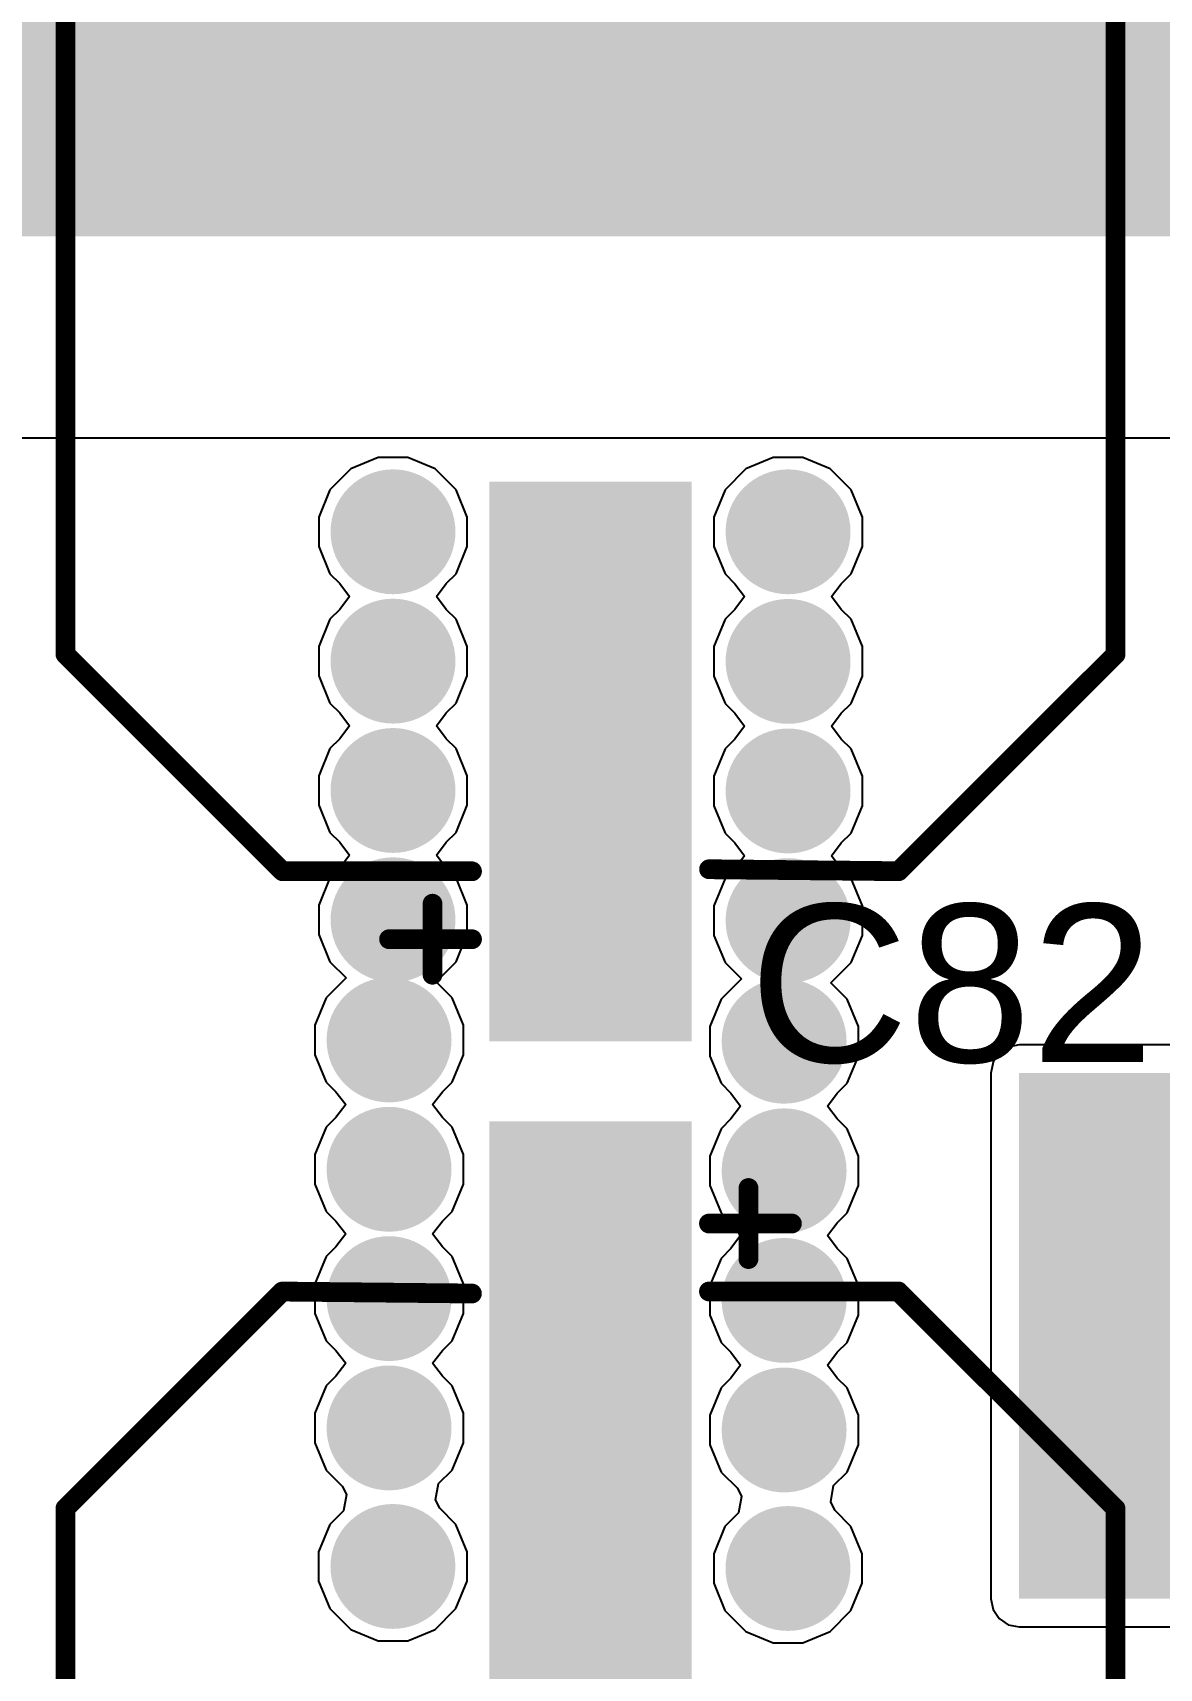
# Model space of a CAD drawing. Header units: millimetres. Extents: x 0 to 214, y 0 to 214.
# Drawn here: x 1.5593 to 1.8445, y 0.8504 to 1.2646 of the extents above; entities that cross this region are included whole.
import ezdxf

# ---------------------------------------------------------------- set-up
doc = ezdxf.new("R2010")
doc.units = ezdxf.units.MM
doc.header["$MEASUREMENT"] = 0
for name, color, linetype in [('BottomLayer', 5, 'Continuous'), ('BottomSolder', 6, 'Continuous'), ('TopLayer', 1, 'Continuous'), ('TopOverlay', 2, 'Continuous'), ('TopPaste', 8, 'Continuous'), ('TopSolder', 216, 'Continuous'), ('ViaHoleLayer', 16, 'Continuous')]:
    doc.layers.add(name, color=color, linetype=linetype)
doc.styles.add('Arial', font='', dxfattribs={"height": 0.2})
doc.styles.get('Arial').set_extended_font_data('Arial')

# ---------------------------------------------------------------- blocks, each defined once
blk = doc.blocks.new('16SVPG270M_76')
at = {"layer": 'TopLayer'}
for points in [[(-0.17402, 0.02362), (-0.03622, 0.02362), (-0.03622, -0.02362), (-0.17402, -0.02362)], [(0.03622, 0.02362), (0.17402, 0.02362), (0.17402, -0.02362), (0.03622, -0.02362)]]:
    blk.add_hatch(color=1, dxfattribs=at).paths.add_polyline_path(points)
at = {"layer": 'TopPaste'}
for points in [[(-0.17402, 0.02362), (-0.03622, 0.02362), (-0.03622, -0.02362), (-0.17402, -0.02362)], [(0.03622, 0.02362), (0.17402, 0.02362), (0.17402, -0.02362), (0.03622, -0.02362)]]:
    blk.add_hatch(color=8, dxfattribs=at).paths.add_polyline_path(points)
at = {"layer": 'TopSolder'}
for points in [[(-0.17602, 0.02562), (-0.03422, 0.02562), (-0.03422, -0.02562), (-0.17602, -0.02562)], [(0.03422, 0.02562), (0.17602, 0.02562), (0.17602, -0.02562), (0.03422, -0.02562)]]:
    blk.add_hatch(color=216, dxfattribs=at).paths.add_polyline_path(points)
at = {"layer": 'TopOverlay', "const_width": 0.005}
for points in [[(-0.13292, 0.07795), (-0.07795, 0.13292)], [(0.13292, 0.13292), (-0.07795, 0.13292)], [(0.13266, 0.02786), (0.13292, 0.13292)], [(-0.13292, 0.03), (-0.13292, 0.07795)], [(-0.15012, 0.03), (-0.15012, 0.051)], [(-0.14112, 0.04), (-0.15912, 0.04)], [(-0.1329, -0.078), (-0.1324, -0.03)], [(0.1329, -0.1329), (0.13211, -0.0291)], [(-0.078, -0.1329), (-0.1329, -0.078)], [(0.1329, -0.1329), (-0.078, -0.1329)]]:
    blk.add_lwpolyline(points, dxfattribs=at)
at = {"layer": 'TopOverlay', "const_width": 0.0025}
for points in [[(-0.0792, 0.13292, 1), (-0.0767, 0.13292, 1)], [(-0.0792, 0.13292, 1), (-0.0767, 0.13292, 1)], [(0.13167, 0.13292, 1), (0.13417, 0.13292, 1)], [(0.13167, 0.13292, 1), (0.13417, 0.13292, 1)], [(-0.13417, 0.07795, 1), (-0.13167, 0.07795, 1)], [(-0.13417, 0.07795, 1), (-0.13167, 0.07795, 1)], [(-0.15137, 0.051, 1), (-0.14887, 0.051, 1)], [(-0.16037, 0.04, 1), (-0.15787, 0.04, 1)], [(-0.14237, 0.04, 1), (-0.13987, 0.04, 1)], [(-0.15137, 0.03, 1), (-0.14887, 0.03, 1)], [(-0.13417, 0.03, 1), (-0.13167, 0.03, 1)], [(0.13141, 0.02786, 1), (0.13391, 0.02786, 1)], [(-0.13365, -0.03, 1), (-0.13115, -0.03, 1)], [(0.13086, -0.0291, 1), (0.13336, -0.0291, 1)], [(-0.13415, -0.078, 1), (-0.13165, -0.078, 1)], [(-0.13415, -0.078, 1), (-0.13165, -0.078, 1)], [(-0.07925, -0.1329, 1), (-0.07675, -0.1329, 1)], [(-0.07925, -0.1329, 1), (-0.07675, -0.1329, 1)], [(0.13165, -0.1329, 1), (0.13415, -0.1329, 1)], [(0.13165, -0.1329, 1), (0.13415, -0.1329, 1)]]:
    blk.add_lwpolyline(points, format="xyb", close=True, dxfattribs=at)
blk = doc.blocks.new('16SVPG270M_79')
at = {"layer": 'TopLayer'}
for points in [[(-0.17402, 0.02362), (-0.03622, 0.02362), (-0.03622, -0.02362), (-0.17402, -0.02362)], [(0.03622, 0.02362), (0.17402, 0.02362), (0.17402, -0.02362), (0.03622, -0.02362)]]:
    blk.add_hatch(color=1, dxfattribs=at).paths.add_polyline_path(points)
at = {"layer": 'TopPaste'}
for points in [[(-0.17402, 0.02362), (-0.03622, 0.02362), (-0.03622, -0.02362), (-0.17402, -0.02362)], [(0.03622, 0.02362), (0.17402, 0.02362), (0.17402, -0.02362), (0.03622, -0.02362)]]:
    blk.add_hatch(color=8, dxfattribs=at).paths.add_polyline_path(points)
at = {"layer": 'TopSolder'}
for points in [[(-0.17602, 0.02562), (-0.03422, 0.02562), (-0.03422, -0.02562), (-0.17602, -0.02562)], [(0.03422, 0.02562), (0.17602, 0.02562), (0.17602, -0.02562), (0.03422, -0.02562)]]:
    blk.add_hatch(color=216, dxfattribs=at).paths.add_polyline_path(points)
at = {"layer": 'TopOverlay', "const_width": 0.005}
for points in [[(-0.07795, 0.13292), (-0.13292, 0.07795)], [(-0.07795, 0.13292), (0.13292, 0.13292)], [(0.13292, 0.13292), (0.13266, 0.02786)], [(-0.13292, 0.07795), (-0.13292, 0.03)], [(-0.15012, 0.051), (-0.15012, 0.03)], [(-0.15912, 0.04), (-0.14112, 0.04)], [(-0.1324, -0.03), (-0.1329, -0.078)], [(0.13211, -0.0291), (0.1329, -0.1329)], [(-0.1329, -0.078), (-0.078, -0.1329)], [(-0.078, -0.1329), (0.1329, -0.1329)]]:
    blk.add_lwpolyline(points, dxfattribs=at)
at = {"layer": 'TopOverlay', "const_width": 0.0025}
for points in [[(-0.0792, 0.13292, 1), (-0.0767, 0.13292, 1)], [(-0.0792, 0.13292, 1), (-0.0767, 0.13292, 1)], [(0.13167, 0.13292, 1), (0.13417, 0.13292, 1)], [(0.13167, 0.13292, 1), (0.13417, 0.13292, 1)], [(-0.13417, 0.07795, 1), (-0.13167, 0.07795, 1)], [(-0.13417, 0.07795, 1), (-0.13167, 0.07795, 1)], [(-0.15137, 0.051, 1), (-0.14887, 0.051, 1)], [(-0.16037, 0.04, 1), (-0.15787, 0.04, 1)], [(-0.14237, 0.04, 1), (-0.13987, 0.04, 1)], [(-0.15137, 0.03, 1), (-0.14887, 0.03, 1)], [(-0.13417, 0.03, 1), (-0.13167, 0.03, 1)], [(0.13141, 0.02786, 1), (0.13391, 0.02786, 1)], [(-0.13365, -0.03, 1), (-0.13115, -0.03, 1)], [(0.13086, -0.0291, 1), (0.13336, -0.0291, 1)], [(-0.13415, -0.078, 1), (-0.13165, -0.078, 1)], [(-0.13415, -0.078, 1), (-0.13165, -0.078, 1)], [(-0.07925, -0.1329, 1), (-0.07675, -0.1329, 1)], [(-0.07925, -0.1329, 1), (-0.07675, -0.1329, 1)], [(0.13165, -0.1329, 1), (0.13415, -0.1329, 1)], [(0.13165, -0.1329, 1), (0.13415, -0.1329, 1)]]:
    blk.add_lwpolyline(points, format="xyb", close=True, dxfattribs=at)

msp = doc.modelspace()

# ---------------------------------------------------------------- hatches: boundary and pattern name
at = {"layer": 'BottomLayer'}
h = msp.add_hatch(color=5, dxfattribs=at)
edge = h.paths.add_edge_path()
edge.add_arc((1.65052, 1.2484), 0.01181, 0, 360)
h = msp.add_hatch(color=5, dxfattribs=at)
edge = h.paths.add_edge_path()
edge.add_arc((1.75052, 1.24789), 0.01181, 0, 360)
h = msp.add_hatch(color=5, dxfattribs=at)
edge = h.paths.add_edge_path()
edge.add_arc((1.65052, 1.13817), 0.01181, 0, 360)
h = msp.add_hatch(color=5, dxfattribs=at)
edge = h.paths.add_edge_path()
edge.add_arc((1.75052, 1.13817), 0.01181, 0, 360)
h = msp.add_hatch(color=5, dxfattribs=at)
edge = h.paths.add_edge_path()
edge.add_arc((1.65052, 1.10542), 0.01181, 0, 360)
h = msp.add_hatch(color=5, dxfattribs=at)
edge = h.paths.add_edge_path()
edge.add_arc((1.75052, 1.10535), 0.01181, 0, 360)
h = msp.add_hatch(color=5, dxfattribs=at)
edge = h.paths.add_edge_path()
edge.add_arc((1.65052, 1.07267), 0.01181, 0, 360)
h = msp.add_hatch(color=5, dxfattribs=at)
edge = h.paths.add_edge_path()
edge.add_arc((1.75052, 1.07254), 0.01181, 0, 360)
h = msp.add_hatch(color=5, dxfattribs=at)
edge = h.paths.add_edge_path()
edge.add_arc((1.65052, 1.03992), 0.01181, 0, 360)
h = msp.add_hatch(color=5, dxfattribs=at)
edge = h.paths.add_edge_path()
edge.add_arc((1.75052, 1.03972), 0.01181, 0, 360)
h = msp.add_hatch(color=5, dxfattribs=at)
edge = h.paths.add_edge_path()
edge.add_arc((1.64952, 1.00949), 0.01181, 0, 360)
h = msp.add_hatch(color=5, dxfattribs=at)
edge = h.paths.add_edge_path()
edge.add_arc((1.74952, 1.00917), 0.01181, 0, 360)
msp.add_hatch(color=5, dxfattribs=at).paths.add_polyline_path([(1.809, 0.868), (2.467, 0.868), (2.467, 1.00111), (1.809, 1.00111)])
h = msp.add_hatch(color=5, dxfattribs=at)
edge = h.paths.add_edge_path()
edge.add_arc((1.64952, 0.97674), 0.01181, 0, 360)
h = msp.add_hatch(color=5, dxfattribs=at)
edge = h.paths.add_edge_path()
edge.add_arc((1.74952, 0.97635), 0.01181, 0, 360)
h = msp.add_hatch(color=5, dxfattribs=at)
edge = h.paths.add_edge_path()
edge.add_arc((1.64952, 0.94399), 0.01181, 0, 360)
h = msp.add_hatch(color=5, dxfattribs=at)
edge = h.paths.add_edge_path()
edge.add_arc((1.74952, 0.94354), 0.01181, 0, 360)
h = msp.add_hatch(color=5, dxfattribs=at)
edge = h.paths.add_edge_path()
edge.add_arc((1.64952, 0.91124), 0.01181, 0, 360)
h = msp.add_hatch(color=5, dxfattribs=at)
edge = h.paths.add_edge_path()
edge.add_arc((1.74952, 0.91072), 0.01181, 0, 360)
h = msp.add_hatch(color=5, dxfattribs=at)
edge = h.paths.add_edge_path()
edge.add_arc((1.6505, 0.87617), 0.01181, 0, 360)
h = msp.add_hatch(color=5, dxfattribs=at)
edge = h.paths.add_edge_path()
edge.add_arc((1.7505, 0.87565), 0.01181, 0, 360)
at = {"layer": 'BottomSolder'}
h = msp.add_hatch(color=6, dxfattribs=at)
edge = h.paths.add_edge_path()
edge.add_arc((1.65052, 1.2484), 0.01581, 0, 360)
h = msp.add_hatch(color=6, dxfattribs=at)
edge = h.paths.add_edge_path()
edge.add_arc((1.75052, 1.24789), 0.01581, 0, 360)
h = msp.add_hatch(color=6, dxfattribs=at)
edge = h.paths.add_edge_path()
edge.add_arc((1.65052, 1.13817), 0.01581, 0, 360)
h = msp.add_hatch(color=6, dxfattribs=at)
edge = h.paths.add_edge_path()
edge.add_arc((1.75052, 1.13817), 0.01581, 0, 360)
h = msp.add_hatch(color=6, dxfattribs=at)
edge = h.paths.add_edge_path()
edge.add_arc((1.65052, 1.10542), 0.01581, 0, 360)
h = msp.add_hatch(color=6, dxfattribs=at)
edge = h.paths.add_edge_path()
edge.add_arc((1.75052, 1.10535), 0.01581, 0, 360)
h = msp.add_hatch(color=6, dxfattribs=at)
edge = h.paths.add_edge_path()
edge.add_arc((1.65052, 1.07267), 0.01581, 0, 360)
h = msp.add_hatch(color=6, dxfattribs=at)
edge = h.paths.add_edge_path()
edge.add_arc((1.75052, 1.07254), 0.01581, 0, 360)
h = msp.add_hatch(color=6, dxfattribs=at)
edge = h.paths.add_edge_path()
edge.add_arc((1.65052, 1.03992), 0.01581, 0, 360)
h = msp.add_hatch(color=6, dxfattribs=at)
edge = h.paths.add_edge_path()
edge.add_arc((1.75052, 1.03972), 0.01581, 0, 360)
h = msp.add_hatch(color=6, dxfattribs=at)
edge = h.paths.add_edge_path()
edge.add_arc((1.64952, 1.00949), 0.01581, 0, 360)
h = msp.add_hatch(color=6, dxfattribs=at)
edge = h.paths.add_edge_path()
edge.add_arc((1.74952, 1.00917), 0.01581, 0, 360)
h = msp.add_hatch(color=6, dxfattribs=at)
edge = h.paths.add_edge_path()
edge.add_arc((1.64952, 0.97674), 0.01581, 0, 360)
h = msp.add_hatch(color=6, dxfattribs=at)
edge = h.paths.add_edge_path()
edge.add_arc((1.74952, 0.97635), 0.01581, 0, 360)
h = msp.add_hatch(color=6, dxfattribs=at)
edge = h.paths.add_edge_path()
edge.add_arc((1.64952, 0.94399), 0.01581, 0, 360)
h = msp.add_hatch(color=6, dxfattribs=at)
edge = h.paths.add_edge_path()
edge.add_arc((1.74952, 0.94354), 0.01581, 0, 360)
h = msp.add_hatch(color=6, dxfattribs=at)
edge = h.paths.add_edge_path()
edge.add_arc((1.64952, 0.91124), 0.01581, 0, 360)
h = msp.add_hatch(color=6, dxfattribs=at)
edge = h.paths.add_edge_path()
edge.add_arc((1.74952, 0.91072), 0.01581, 0, 360)
h = msp.add_hatch(color=6, dxfattribs=at)
edge = h.paths.add_edge_path()
edge.add_arc((1.6505, 0.87617), 0.01581, 0, 360)
h = msp.add_hatch(color=6, dxfattribs=at)
edge = h.paths.add_edge_path()
edge.add_arc((1.7505, 0.87565), 0.01581, 0, 360)
at = {"layer": 'TopLayer'}
msp.add_hatch(color=1, dxfattribs=at).paths.add_polyline_path([(1.269, 1.213), (2.115, 1.213), (2.115, 1.367), (1.269, 1.367)])
h = msp.add_hatch(color=1, dxfattribs=at)
edge = h.paths.add_edge_path()
edge.add_arc((1.65052, 1.2484), 0.01181, 0, 360)
h = msp.add_hatch(color=1, dxfattribs=at)
edge = h.paths.add_edge_path()
edge.add_arc((1.75052, 1.24789), 0.01181, 0, 360)
h = msp.add_hatch(color=1, dxfattribs=at)
edge = h.paths.add_edge_path()
edge.add_arc((1.65052, 1.13817), 0.01181, 0, 360)
h = msp.add_hatch(color=1, dxfattribs=at)
edge = h.paths.add_edge_path()
edge.add_arc((1.75052, 1.13817), 0.01181, 0, 360)
h = msp.add_hatch(color=1, dxfattribs=at)
edge = h.paths.add_edge_path()
edge.add_arc((1.65052, 1.10542), 0.01181, 0, 360)
h = msp.add_hatch(color=1, dxfattribs=at)
edge = h.paths.add_edge_path()
edge.add_arc((1.75052, 1.10535), 0.01181, 0, 360)
h = msp.add_hatch(color=1, dxfattribs=at)
edge = h.paths.add_edge_path()
edge.add_arc((1.65052, 1.07267), 0.01181, 0, 360)
h = msp.add_hatch(color=1, dxfattribs=at)
edge = h.paths.add_edge_path()
edge.add_arc((1.75052, 1.07254), 0.01181, 0, 360)
h = msp.add_hatch(color=1, dxfattribs=at)
edge = h.paths.add_edge_path()
edge.add_arc((1.65052, 1.03992), 0.01181, 0, 360)
h = msp.add_hatch(color=1, dxfattribs=at)
edge = h.paths.add_edge_path()
edge.add_arc((1.75052, 1.03972), 0.01181, 0, 360)
h = msp.add_hatch(color=1, dxfattribs=at)
edge = h.paths.add_edge_path()
edge.add_arc((1.64952, 1.00949), 0.01181, 0, 360)
h = msp.add_hatch(color=1, dxfattribs=at)
edge = h.paths.add_edge_path()
edge.add_arc((1.74952, 1.00917), 0.01181, 0, 360)
h = msp.add_hatch(color=1, dxfattribs=at)
edge = h.paths.add_edge_path()
edge.add_arc((1.64952, 0.97674), 0.01181, 0, 360)
h = msp.add_hatch(color=1, dxfattribs=at)
edge = h.paths.add_edge_path()
edge.add_arc((1.74952, 0.97635), 0.01181, 0, 360)
h = msp.add_hatch(color=1, dxfattribs=at)
edge = h.paths.add_edge_path()
edge.add_arc((1.64952, 0.94399), 0.01181, 0, 360)
h = msp.add_hatch(color=1, dxfattribs=at)
edge = h.paths.add_edge_path()
edge.add_arc((1.74952, 0.94354), 0.01181, 0, 360)
h = msp.add_hatch(color=1, dxfattribs=at)
edge = h.paths.add_edge_path()
edge.add_arc((1.64952, 0.91124), 0.01181, 0, 360)
h = msp.add_hatch(color=1, dxfattribs=at)
edge = h.paths.add_edge_path()
edge.add_arc((1.74952, 0.91072), 0.01181, 0, 360)
h = msp.add_hatch(color=1, dxfattribs=at)
edge = h.paths.add_edge_path()
edge.add_arc((1.6505, 0.87617), 0.01181, 0, 360)
h = msp.add_hatch(color=1, dxfattribs=at)
edge = h.paths.add_edge_path()
edge.add_arc((1.7505, 0.87565), 0.01181, 0, 360)
at = {"layer": 'TopSolder'}
h = msp.add_hatch(color=216, dxfattribs=at)
edge = h.paths.add_edge_path()
edge.add_arc((1.65052, 1.2484), 0.01581, 0, 360)
h = msp.add_hatch(color=216, dxfattribs=at)
edge = h.paths.add_edge_path()
edge.add_arc((1.75052, 1.24789), 0.01581, 0, 360)
h = msp.add_hatch(color=216, dxfattribs=at)
edge = h.paths.add_edge_path()
edge.add_arc((1.65052, 1.13817), 0.01581, 0, 360)
h = msp.add_hatch(color=216, dxfattribs=at)
edge = h.paths.add_edge_path()
edge.add_arc((1.75052, 1.13817), 0.01581, 0, 360)
h = msp.add_hatch(color=216, dxfattribs=at)
edge = h.paths.add_edge_path()
edge.add_arc((1.65052, 1.10542), 0.01581, 0, 360)
h = msp.add_hatch(color=216, dxfattribs=at)
edge = h.paths.add_edge_path()
edge.add_arc((1.75052, 1.10535), 0.01581, 0, 360)
h = msp.add_hatch(color=216, dxfattribs=at)
edge = h.paths.add_edge_path()
edge.add_arc((1.65052, 1.07267), 0.01581, 0, 360)
h = msp.add_hatch(color=216, dxfattribs=at)
edge = h.paths.add_edge_path()
edge.add_arc((1.75052, 1.07254), 0.01581, 0, 360)
h = msp.add_hatch(color=216, dxfattribs=at)
edge = h.paths.add_edge_path()
edge.add_arc((1.65052, 1.03992), 0.01581, 0, 360)
h = msp.add_hatch(color=216, dxfattribs=at)
edge = h.paths.add_edge_path()
edge.add_arc((1.75052, 1.03972), 0.01581, 0, 360)
h = msp.add_hatch(color=216, dxfattribs=at)
edge = h.paths.add_edge_path()
edge.add_arc((1.64952, 1.00949), 0.01581, 0, 360)
h = msp.add_hatch(color=216, dxfattribs=at)
edge = h.paths.add_edge_path()
edge.add_arc((1.74952, 1.00917), 0.01581, 0, 360)
h = msp.add_hatch(color=216, dxfattribs=at)
edge = h.paths.add_edge_path()
edge.add_arc((1.64952, 0.97674), 0.01581, 0, 360)
h = msp.add_hatch(color=216, dxfattribs=at)
edge = h.paths.add_edge_path()
edge.add_arc((1.74952, 0.97635), 0.01581, 0, 360)
h = msp.add_hatch(color=216, dxfattribs=at)
edge = h.paths.add_edge_path()
edge.add_arc((1.64952, 0.94399), 0.01581, 0, 360)
h = msp.add_hatch(color=216, dxfattribs=at)
edge = h.paths.add_edge_path()
edge.add_arc((1.74952, 0.94354), 0.01581, 0, 360)
h = msp.add_hatch(color=216, dxfattribs=at)
edge = h.paths.add_edge_path()
edge.add_arc((1.64952, 0.91124), 0.01581, 0, 360)
h = msp.add_hatch(color=216, dxfattribs=at)
edge = h.paths.add_edge_path()
edge.add_arc((1.74952, 0.91072), 0.01581, 0, 360)
h = msp.add_hatch(color=216, dxfattribs=at)
edge = h.paths.add_edge_path()
edge.add_arc((1.6505, 0.87617), 0.01581, 0, 360)
h = msp.add_hatch(color=216, dxfattribs=at)
edge = h.paths.add_edge_path()
edge.add_arc((1.7505, 0.87565), 0.01581, 0, 360)
at = {"layer": 'ViaHoleLayer'}
h = msp.add_hatch(color=16, dxfattribs=at)
edge = h.paths.add_edge_path()
edge.add_arc((1.65052, 1.2484), 0.00591, 0, 360)
h = msp.add_hatch(color=16, dxfattribs=at)
edge = h.paths.add_edge_path()
edge.add_arc((1.75052, 1.24789), 0.00591, 0, 360)
h = msp.add_hatch(color=16, dxfattribs=at)
edge = h.paths.add_edge_path()
edge.add_arc((1.65052, 1.13817), 0.00591, 0, 360)
h = msp.add_hatch(color=16, dxfattribs=at)
edge = h.paths.add_edge_path()
edge.add_arc((1.75052, 1.13817), 0.00591, 0, 360)
h = msp.add_hatch(color=16, dxfattribs=at)
edge = h.paths.add_edge_path()
edge.add_arc((1.65052, 1.10542), 0.00591, 0, 360)
h = msp.add_hatch(color=16, dxfattribs=at)
edge = h.paths.add_edge_path()
edge.add_arc((1.75052, 1.10535), 0.00591, 0, 360)
h = msp.add_hatch(color=16, dxfattribs=at)
edge = h.paths.add_edge_path()
edge.add_arc((1.65052, 1.07267), 0.00591, 0, 360)
h = msp.add_hatch(color=16, dxfattribs=at)
edge = h.paths.add_edge_path()
edge.add_arc((1.75052, 1.07254), 0.00591, 0, 360)
h = msp.add_hatch(color=16, dxfattribs=at)
edge = h.paths.add_edge_path()
edge.add_arc((1.65052, 1.03992), 0.00591, 0, 360)
h = msp.add_hatch(color=16, dxfattribs=at)
edge = h.paths.add_edge_path()
edge.add_arc((1.75052, 1.03972), 0.00591, 0, 360)
h = msp.add_hatch(color=16, dxfattribs=at)
edge = h.paths.add_edge_path()
edge.add_arc((1.64952, 1.00949), 0.00591, 0, 360)
h = msp.add_hatch(color=16, dxfattribs=at)
edge = h.paths.add_edge_path()
edge.add_arc((1.74952, 1.00917), 0.00591, 0, 360)
h = msp.add_hatch(color=16, dxfattribs=at)
edge = h.paths.add_edge_path()
edge.add_arc((1.64952, 0.97674), 0.00591, 0, 360)
h = msp.add_hatch(color=16, dxfattribs=at)
edge = h.paths.add_edge_path()
edge.add_arc((1.74952, 0.97635), 0.00591, 0, 360)
h = msp.add_hatch(color=16, dxfattribs=at)
edge = h.paths.add_edge_path()
edge.add_arc((1.64952, 0.94399), 0.00591, 0, 360)
h = msp.add_hatch(color=16, dxfattribs=at)
edge = h.paths.add_edge_path()
edge.add_arc((1.74952, 0.94354), 0.00591, 0, 360)
h = msp.add_hatch(color=16, dxfattribs=at)
edge = h.paths.add_edge_path()
edge.add_arc((1.64952, 0.91124), 0.00591, 0, 360)
h = msp.add_hatch(color=16, dxfattribs=at)
edge = h.paths.add_edge_path()
edge.add_arc((1.74952, 0.91072), 0.00591, 0, 360)
h = msp.add_hatch(color=16, dxfattribs=at)
edge = h.paths.add_edge_path()
edge.add_arc((1.6505, 0.87617), 0.00591, 0, 360)
h = msp.add_hatch(color=16, dxfattribs=at)
edge = h.paths.add_edge_path()
edge.add_arc((1.7505, 0.87565), 0.00591, 0, 360)

# ---------------------------------------------------------------- linework, layer by layer
at = {"layer": 'BottomLayer'}
for p, q in [((1.64678, 1.15698), (1.63986, 1.15411)), ((1.65426, 1.15698), (1.64678, 1.15698)), ((1.66118, 1.15411), (1.65426, 1.15698)), ((1.74678, 1.15698), (1.73986, 1.15412)), ((1.75426, 1.15698), (1.74678, 1.15698)), ((1.76118, 1.15412), (1.75426, 1.15698)), ((1.63986, 1.15411), (1.63457, 1.14882)), ((1.66647, 1.14882), (1.66118, 1.15411)), ((1.73986, 1.15412), (1.73457, 1.14882)), ((1.76647, 1.14882), (1.76118, 1.15412)), ((1.63457, 1.14882), (1.63171, 1.14191)), ((1.66933, 1.14191), (1.66647, 1.14882)), ((1.73457, 1.14882), (1.73171, 1.14191)), ((1.76933, 1.14191), (1.76647, 1.14882)), ((1.63171, 1.14191), (1.63171, 1.13443)), ((1.66933, 1.13443), (1.66933, 1.14191)), ((1.73171, 1.14191), (1.73171, 1.13443)), ((1.76933, 1.13443), (1.76933, 1.14191)), ((1.63171, 1.13443), (1.63457, 1.12751)), ((1.66647, 1.12751), (1.66933, 1.13443)), ((1.73171, 1.13443), (1.73457, 1.12751)), ((1.76647, 1.12751), (1.76933, 1.13443)), ((1.63457, 1.12751), (1.63703, 1.12506)), ((1.66401, 1.12506), (1.66647, 1.12751)), ((1.73457, 1.12751), (1.73706, 1.12503)), ((1.76398, 1.12503), (1.76647, 1.12751)), ((1.63703, 1.12506), (1.63954, 1.12179)), ((1.6615, 1.12179), (1.66401, 1.12506)), ((1.73706, 1.12503), (1.73952, 1.12176)), ((1.76152, 1.12176), (1.76398, 1.12503)), ((1.63703, 1.11853), (1.63457, 1.11607)), ((1.63954, 1.12179), (1.63703, 1.11853)), ((1.66401, 1.11853), (1.6615, 1.12179)), ((1.66647, 1.11607), (1.66401, 1.11853)), ((1.73706, 1.11849), (1.73457, 1.11601)), ((1.73952, 1.12176), (1.73706, 1.11849)), ((1.76398, 1.11849), (1.76152, 1.12176)), ((1.76647, 1.11601), (1.76398, 1.11849)), ((1.63457, 1.11607), (1.63171, 1.10916)), ((1.66933, 1.10916), (1.66647, 1.11607)), ((1.73457, 1.11601), (1.73171, 1.1091)), ((1.76933, 1.1091), (1.76647, 1.11601)), ((1.63171, 1.10916), (1.63171, 1.10168)), ((1.66933, 1.10168), (1.66933, 1.10916)), ((1.73171, 1.1091), (1.73171, 1.10161)), ((1.76933, 1.10161), (1.76933, 1.1091)), ((1.63171, 1.10168), (1.63457, 1.09476)), ((1.66647, 1.09476), (1.66933, 1.10168)), ((1.73171, 1.10161), (1.73457, 1.0947)), ((1.76647, 1.0947), (1.76933, 1.10161)), ((1.63457, 1.09476), (1.63703, 1.09231)), ((1.66401, 1.09231), (1.66647, 1.09476)), ((1.73457, 1.0947), (1.73706, 1.09221)), ((1.76398, 1.09221), (1.76647, 1.0947)), ((1.63703, 1.09231), (1.63954, 1.08904)), ((1.6615, 1.08904), (1.66401, 1.09231)), ((1.73706, 1.09221), (1.73952, 1.08895)), ((1.76152, 1.08895), (1.76398, 1.09221)), ((1.63703, 1.08578), (1.63457, 1.08332)), ((1.63954, 1.08904), (1.63703, 1.08578)), ((1.66401, 1.08578), (1.6615, 1.08904)), ((1.66647, 1.08332), (1.66401, 1.08578)), ((1.73706, 1.08568), (1.73457, 1.08319)), ((1.73952, 1.08895), (1.73706, 1.08568)), ((1.76398, 1.08568), (1.76152, 1.08895)), ((1.76647, 1.08319), (1.76398, 1.08568)), ((1.63457, 1.08332), (1.63171, 1.07641)), ((1.66933, 1.07641), (1.66647, 1.08332)), ((1.73457, 1.08319), (1.73171, 1.07628)), ((1.76933, 1.07628), (1.76647, 1.08319)), ((1.63171, 1.07641), (1.63171, 1.06893)), ((1.66933, 1.06893), (1.66933, 1.07641)), ((1.73171, 1.07628), (1.73171, 1.0688)), ((1.76933, 1.0688), (1.76933, 1.07628)), ((1.63171, 1.06893), (1.63457, 1.06201)), ((1.66647, 1.06201), (1.66933, 1.06893)), ((1.73171, 1.0688), (1.73457, 1.06188)), ((1.76647, 1.06188), (1.76933, 1.0688)), ((1.63457, 1.06201), (1.63703, 1.05956)), ((1.66401, 1.05956), (1.66647, 1.06201)), ((1.73457, 1.06188), (1.73706, 1.0594)), ((1.76398, 1.0594), (1.76647, 1.06188)), ((1.63703, 1.05956), (1.63954, 1.05629)), ((1.63954, 1.05629), (1.63703, 1.05303)), ((1.6615, 1.05629), (1.66401, 1.05956)), ((1.66401, 1.05303), (1.6615, 1.05629)), ((1.73706, 1.0594), (1.73952, 1.05613)), ((1.76152, 1.05613), (1.76398, 1.0594)), ((1.63703, 1.05303), (1.63457, 1.05057)), ((1.66647, 1.05057), (1.66401, 1.05303)), ((1.73706, 1.05286), (1.73457, 1.05038)), ((1.73952, 1.05613), (1.73706, 1.05286)), ((1.76398, 1.05286), (1.76152, 1.05613)), ((1.76647, 1.05038), (1.76398, 1.05286)), ((1.63457, 1.05057), (1.63171, 1.04366)), ((1.66933, 1.04366), (1.66647, 1.05057)), ((1.73457, 1.05038), (1.73171, 1.04347)), ((1.76933, 1.04347), (1.76647, 1.05038)), ((1.63171, 1.04366), (1.63171, 1.03618)), ((1.66933, 1.03618), (1.66933, 1.04366)), ((1.73171, 1.04347), (1.73171, 1.03598)), ((1.76933, 1.03598), (1.76933, 1.04347)), ((1.63171, 1.03618), (1.63457, 1.02926)), ((1.66647, 1.02926), (1.66933, 1.03618)), ((1.73171, 1.03598), (1.73457, 1.02907)), ((1.76647, 1.02907), (1.76933, 1.03598)), ((1.63457, 1.02926), (1.63863, 1.0252)), ((1.66141, 1.0242), (1.66647, 1.02926)), ((1.73457, 1.02907), (1.7387, 1.02494)), ((1.76134, 1.02394), (1.76647, 1.02907)), ((1.63863, 1.0252), (1.63357, 1.02014)), ((1.66547, 1.02014), (1.66141, 1.0242)), ((1.7387, 1.02494), (1.73357, 1.01982)), ((1.76547, 1.01982), (1.76134, 1.02394)), ((1.63357, 1.02014), (1.63071, 1.01323)), ((1.66833, 1.01323), (1.66547, 1.02014)), ((1.73357, 1.01982), (1.73071, 1.01291)), ((1.76833, 1.01291), (1.76547, 1.01982)), ((1.63071, 1.01323), (1.63071, 1.00575)), ((1.66833, 1.00575), (1.66833, 1.01323)), ((1.73071, 1.01291), (1.73071, 1.00542)), ((1.76833, 1.00542), (1.76833, 1.01291)), ((1.80627, 1.0077), (1.80395, 1.00615)), ((1.809, 1.00824), (1.80627, 1.0077)), ((2.2811, 1.00824), (1.809, 1.00824)), ((1.63071, 1.00575), (1.63357, 0.99883)), ((1.66547, 0.99883), (1.66833, 1.00575)), ((1.73071, 1.00542), (1.73357, 0.99851)), ((1.76547, 0.99851), (1.76833, 1.00542)), ((1.80241, 1.00384), (1.80186, 1.00111)), ((1.80395, 1.00615), (1.80241, 1.00384)), ((1.63357, 0.99883), (1.63603, 0.99638)), ((1.66301, 0.99638), (1.66547, 0.99883)), ((1.73357, 0.99851), (1.73606, 0.99602)), ((1.76298, 0.99602), (1.76547, 0.99851)), ((1.80186, 1.00111), (1.80186, 0.868)), ((1.63603, 0.99638), (1.63854, 0.99311)), ((1.6605, 0.99311), (1.66301, 0.99638)), ((1.73606, 0.99602), (1.73852, 0.99276)), ((1.76052, 0.99276), (1.76298, 0.99602)), ((1.63854, 0.99311), (1.63603, 0.98985)), ((1.66301, 0.98985), (1.6605, 0.99311)), ((1.73852, 0.99276), (1.73606, 0.98949)), ((1.76298, 0.98949), (1.76052, 0.99276)), ((1.63357, 0.98739), (1.63071, 0.98048)), ((1.63603, 0.98985), (1.63357, 0.98739)), ((1.66547, 0.98739), (1.66301, 0.98985)), ((1.66833, 0.98048), (1.66547, 0.98739)), ((1.73357, 0.98701), (1.73071, 0.98009)), ((1.73606, 0.98949), (1.73357, 0.98701)), ((1.76547, 0.98701), (1.76298, 0.98949)), ((1.76833, 0.98009), (1.76547, 0.98701)), ((1.63071, 0.98048), (1.63071, 0.973)), ((1.66833, 0.973), (1.66833, 0.98048)), ((1.73071, 0.98009), (1.73071, 0.97261)), ((1.76833, 0.97261), (1.76833, 0.98009)), ((1.63071, 0.973), (1.63357, 0.96608)), ((1.66547, 0.96608), (1.66833, 0.973)), ((1.73071, 0.97261), (1.73357, 0.96569)), ((1.76547, 0.96569), (1.76833, 0.97261)), ((1.63357, 0.96608), (1.63603, 0.96363)), ((1.66301, 0.96363), (1.66547, 0.96608)), ((1.73357, 0.96569), (1.73606, 0.96321)), ((1.76298, 0.96321), (1.76547, 0.96569)), ((1.63603, 0.96363), (1.63854, 0.96036)), ((1.6605, 0.96036), (1.66301, 0.96363)), ((1.73606, 0.96321), (1.73852, 0.95994)), ((1.76052, 0.95994), (1.76298, 0.96321)), ((1.63603, 0.9571), (1.63357, 0.95464)), ((1.63854, 0.96036), (1.63603, 0.9571)), ((1.66301, 0.9571), (1.6605, 0.96036)), ((1.66547, 0.95464), (1.66301, 0.9571)), ((1.73852, 0.95994), (1.73606, 0.95668)), ((1.76298, 0.95668), (1.76052, 0.95994)), ((1.63357, 0.95464), (1.63071, 0.94773)), ((1.66833, 0.94773), (1.66547, 0.95464)), ((1.73357, 0.95419), (1.73071, 0.94728)), ((1.73606, 0.95668), (1.73357, 0.95419)), ((1.76547, 0.95419), (1.76298, 0.95668)), ((1.76833, 0.94728), (1.76547, 0.95419)), ((1.63071, 0.94773), (1.63071, 0.94025)), ((1.66833, 0.94025), (1.66833, 0.94773)), ((1.73071, 0.94728), (1.73071, 0.93979)), ((1.76833, 0.93979), (1.76833, 0.94728)), ((1.63071, 0.94025), (1.63357, 0.93333)), ((1.66547, 0.93333), (1.66833, 0.94025)), ((1.73071, 0.93979), (1.73357, 0.93288)), ((1.76547, 0.93288), (1.76833, 0.93979)), ((1.63357, 0.93333), (1.63603, 0.93088)), ((1.66301, 0.93088), (1.66547, 0.93333)), ((1.73357, 0.93288), (1.73606, 0.93039)), ((1.76298, 0.93039), (1.76547, 0.93288)), ((1.63603, 0.93088), (1.63854, 0.92761)), ((1.6605, 0.92761), (1.66301, 0.93088)), ((1.73606, 0.93039), (1.73852, 0.92713)), ((1.76052, 0.92713), (1.76298, 0.93039)), ((1.63603, 0.92435), (1.63357, 0.92189)), ((1.63854, 0.92761), (1.63603, 0.92435)), ((1.66301, 0.92435), (1.6605, 0.92761)), ((1.66547, 0.92189), (1.66301, 0.92435)), ((1.73606, 0.92386), (1.73357, 0.92138)), ((1.73852, 0.92713), (1.73606, 0.92386)), ((1.76298, 0.92386), (1.76052, 0.92713)), ((1.76547, 0.92138), (1.76298, 0.92386)), ((1.63357, 0.92189), (1.63071, 0.91498)), ((1.66833, 0.91498), (1.66547, 0.92189)), ((1.73357, 0.92138), (1.73071, 0.91446)), ((1.76833, 0.91446), (1.76547, 0.92138)), ((1.63071, 0.91498), (1.63071, 0.9075)), ((1.66833, 0.9075), (1.66833, 0.91498)), ((1.73071, 0.91446), (1.73071, 0.90698)), ((1.76833, 0.90698), (1.76833, 0.91446)), ((1.63071, 0.9075), (1.63357, 0.90058)), ((1.66547, 0.90058), (1.66833, 0.9075)), ((1.73071, 0.90698), (1.73357, 0.90007)), ((1.76547, 0.90007), (1.76833, 0.90698)), ((1.63357, 0.90058), (1.63768, 0.89648)), ((1.66204, 0.89716), (1.66547, 0.90058)), ((1.73357, 0.90007), (1.73768, 0.89596)), ((1.76204, 0.89664), (1.76547, 0.90007)), ((1.63768, 0.89648), (1.63871, 0.8944)), ((1.66131, 0.893), (1.66204, 0.89716)), ((1.73768, 0.89596), (1.73871, 0.89388)), ((1.76131, 0.89249), (1.76204, 0.89664)), ((1.63871, 0.8944), (1.63798, 0.89025)), ((1.66234, 0.89093), (1.66131, 0.893)), ((1.66645, 0.88682), (1.66234, 0.89093)), ((1.73871, 0.89388), (1.73798, 0.88973)), ((1.76234, 0.89041), (1.76131, 0.89249)), ((1.63455, 0.88682), (1.63169, 0.87991)), ((1.63798, 0.89025), (1.63455, 0.88682)), ((1.66931, 0.87991), (1.66645, 0.88682)), ((1.73798, 0.88973), (1.73455, 0.88631)), ((1.76645, 0.88631), (1.76234, 0.89041)), ((1.73455, 0.88631), (1.73169, 0.87939)), ((1.76931, 0.87939), (1.76645, 0.88631)), ((1.63169, 0.87991), (1.63169, 0.87243)), ((1.66931, 0.87243), (1.66931, 0.87991)), ((1.73169, 0.87939), (1.73169, 0.87191)), ((1.76931, 0.87191), (1.76931, 0.87939)), ((1.63169, 0.87243), (1.63455, 0.86551)), ((1.66645, 0.86551), (1.66931, 0.87243)), ((1.73169, 0.87191), (1.73455, 0.86499)), ((1.76645, 0.86499), (1.76931, 0.87191)), ((1.80186, 0.868), (1.80241, 0.86527)), ((1.63455, 0.86551), (1.63984, 0.86022)), ((1.66116, 0.86022), (1.66645, 0.86551)), ((1.73455, 0.86499), (1.73984, 0.8597)), ((1.76116, 0.8597), (1.76645, 0.86499)), ((1.80241, 0.86527), (1.80395, 0.86295)), ((1.80395, 0.86295), (1.80627, 0.86141)), ((1.63984, 0.86022), (1.64676, 0.85736)), ((1.64676, 0.85736), (1.65424, 0.85736)), ((1.65424, 0.85736), (1.66116, 0.86022)), ((1.73984, 0.8597), (1.74676, 0.85684)), ((1.75424, 0.85684), (1.76116, 0.8597)), ((1.80627, 0.86141), (1.809, 0.86086)), ((1.809, 0.86086), (2.25587, 0.86086)), ((1.74676, 0.85684), (1.75424, 0.85684))]:
    msp.add_line(p, q, dxfattribs=at)
at = {"layer": 'TopLayer'}
msp.add_line((1.269, 1.162), (2.115, 1.162), dxfattribs=at)

# ---------------------------------------------------------------- block references
for name, p, rotation in [('16SVPG270M_79', (1.70052, 1.18512), 90), ('16SVPG270M_76', (1.7005, 0.81288), 270)]:
    msp.add_blockref(name, p, dxfattribs=dict(rotation=rotation))

# ---------------------------------------------------------------- texts
at = {"layer": 'TopOverlay', "style": 'Arial'}
msp.add_text('C82', height=0.04, dxfattribs=at).set_placement((1.74068, 1.00387))

doc.saveas('drawing.dxf')
